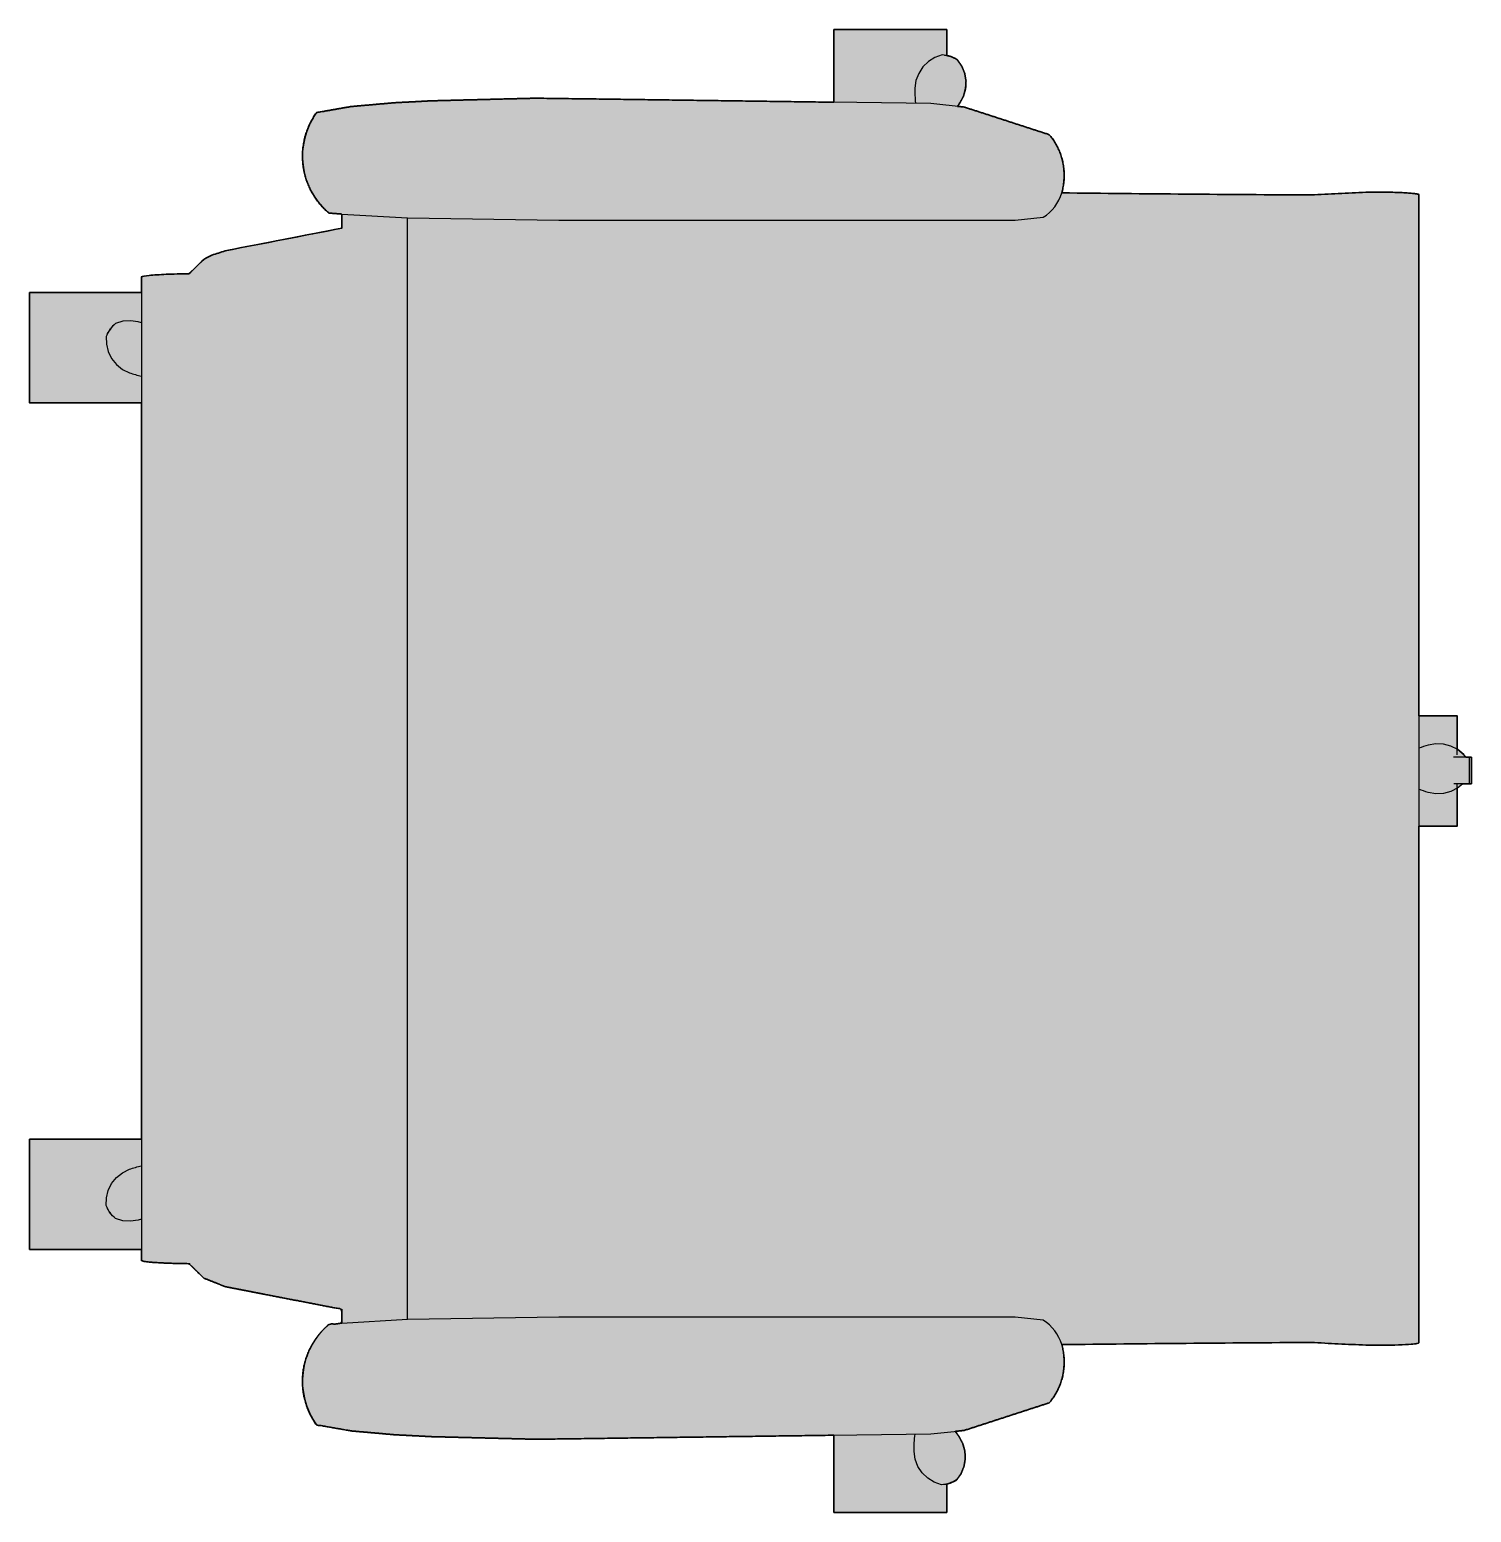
# Model space of a CAD drawing. Header units: millimetres. Extents: x 0 to 2114, y 0 to 2318.
# Drawn here: x 1311 to 1960, y 210 to 878 of the extents above; entities that cross this region are included whole.
import ezdxf

# ---------------------------------------------------------------- set-up
doc = ezdxf.new("R2010")
doc.units = ezdxf.units.MM
doc.layers.add('Blocks', color=7, linetype='Continuous')
doc.layers.add('Blocks$Fill', color=7, linetype='Continuous', true_color=0xffffff)
doc.layers.add('Blocks$Inner', color=7, linetype='Continuous', lineweight=25, true_color=0x007f00)
doc.layers.add('Blocks$Outline', color=7, linetype='Continuous', lineweight=35, true_color=0xff3f3f)

# ---------------------------------------------------------------- blocks, each defined once
blk = doc.blocks.new('Eames Soft Pad Office Chair Top')
at = {"layer": 'Blocks$Fill'}
blk.add_hatch(color=256, dxfattribs=at).paths.add_polyline_path([(693.28, -374.02), (693.28, -606.53), (693.28, -606.53), (693.28, -606.53), (693.28, -606.54), (693.28, -606.54), (693.28, -606.54), (693.28, -606.54), (693.28, -606.54), (693.28, -606.54), (693.28, -606.54), (693.28, -606.55), (693.28, -606.55), (693.28, -606.55), (693.28, -606.55), (693.28, -606.55), (693.28, -606.55), (693.28, -606.55), (693.28, -606.56), (693.27, -606.56), (693.27, -606.56), (693.27, -606.57), (693.27, -606.57), (693.27, -606.57), (693.27, -606.58), (693.27, -606.58), (693.26, -606.58), (693.26, -606.58), (693.26, -606.59), (693.26, -606.59), (693.26, -606.59), (693.25, -606.6), (693.25, -606.6), (693.25, -606.6), (693.25, -606.6), (693.24, -606.61), (693.24, -606.61), (693.24, -606.61), (693.23, -606.62), (693.22, -606.62), (693.22, -606.63), (693.21, -606.64), (693.2, -606.64), (693.19, -606.65), (693.18, -606.65), (693.17, -606.66), (693.16, -606.66), (693.15, -606.67), (693.13, -606.68), (693.11, -606.69), (693.08, -606.7), (693.05, -606.72), (693.02, -606.73), (692.99, -606.74), (692.93, -606.76), (692.85, -606.78), (692.77, -606.81), (692.68, -606.83), (692.59, -606.85), (692.38, -606.9), (692.14, -606.94), (691.88, -606.98), (691.28, -607.07), (690.57, -607.15), (689.77, -607.22), (687.21, -607.41), (684.11, -607.55), (676.9, -607.69), (669.4, -607.63), (644.76, -606.43), (588.43, -606.82), (532.51, -607.4), (532.73, -608.21), (532.93, -609.03), (533.11, -609.87), (533.26, -610.71), (533.38, -611.56), (533.48, -612.42), (533.56, -613.29), (533.6, -614.16), (533.62, -615.03), (533.62, -615.91), (533.58, -616.8), (533.52, -617.68), (533.43, -618.56), (533.31, -619.44), (533.17, -620.32), (533, -621.19), (532.8, -622.05), (532.57, -622.91), (532.32, -623.76), (532.04, -624.61), (531.73, -625.44), (531.4, -626.25), (531.05, -627.06), (530.67, -627.85), (530.27, -628.63), (529.85, -629.39), (529.41, -630.13), (528.94, -630.86), (528.46, -631.56), (527.96, -632.25), (527.44, -632.92), (526.91, -633.57), (488.63, -646.01), (484.53, -646.44), (485.45, -647.66), (486.34, -648.9), (487.97, -651.98), (488.9, -655.33), (489.08, -658.8), (488.49, -662.22), (487.18, -665.44), (485.2, -668.3), (484.97, -668.44), (484.75, -668.58), (484.52, -668.71), (484.29, -668.83), (483.57, -669.2), (483.24, -669.35), (482.94, -669.48), (482.65, -669.59), (482.38, -669.7), (482.13, -669.78), (481.66, -669.94), (481.25, -670.05), (480.9, -670.14), (480.72, -670.18), (480.72, -682.89), (429.92, -682.89), (429.92, -648.18), (295.81, -650), (248.57, -648.81), (232.16, -647.95), (212.6, -646.23), (197.12, -643.5), (196.71, -642.92), (196.31, -642.33), (195.91, -641.72), (195.53, -641.09), (195.16, -640.46), (194.79, -639.81), (194.45, -639.14), (194.11, -638.47), (193.79, -637.78), (193.48, -637.09), (193.18, -636.38), (192.9, -635.66), (192.64, -634.93), (192.39, -634.19), (192.15, -633.44), (191.94, -632.68), (191.74, -631.91), (191.56, -631.14), (191.39, -630.35), (191.25, -629.56), (191.12, -628.77), (191.01, -627.97), (190.92, -627.16), (190.85, -626.35), (190.8, -625.54), (190.77, -624.72), (190.76, -623.9), (190.77, -623.09), (190.8, -622.27), (190.85, -621.45), (190.92, -620.63), (191.01, -619.81), (191.12, -619), (191.25, -618.19), (191.4, -617.38), (191.57, -616.58), (191.76, -615.78), (191.97, -614.99), (192.19, -614.21), (192.44, -613.43), (192.7, -612.66), (192.98, -611.9), (193.28, -611.15), (193.6, -610.41), (193.93, -609.68), (194.28, -608.96), (194.64, -608.25), (195.02, -607.55), (195.42, -606.87), (195.82, -606.2), (196.24, -605.54), (196.68, -604.89), (197.12, -604.26), (197.58, -603.65), (198.05, -603.05), (198.53, -602.46), (199.02, -601.89), (199.52, -601.33), (200.03, -600.78), (200.54, -600.26), (201.07, -599.75), (201.59, -599.25), (202.13, -598.77), (202.67, -598.3), (208.43, -597.83), (208.43, -591.48), (155.94, -581.3), (146.35, -577.45), (139.67, -570.95), (129.46, -570.72), (125.21, -570.5), (123.4, -570.36), (121.83, -570.22), (120.52, -570.06), (119.96, -569.98), (119.48, -569.9), (119.27, -569.86), (119.07, -569.81), (118.9, -569.77), (118.74, -569.73), (118.67, -569.71), (118.6, -569.68), (118.54, -569.66), (118.48, -569.64), (118.43, -569.62), (118.4, -569.61), (118.38, -569.6), (118.35, -569.59), (118.33, -569.57), (118.31, -569.56), (118.29, -569.55), (118.29, -564.52), (67.97, -564.52), (67.97, -514.93), (118.29, -514.93), (118.29, -183.52), (67.97, -183.52), (67.97, -133.93), (118.29, -133.93), (118.29, -126.84), (118.31, -126.83), (118.33, -126.82), (118.35, -126.81), (118.38, -126.8), (118.4, -126.79), (118.43, -126.78), (118.48, -126.76), (118.54, -126.73), (118.6, -126.71), (118.67, -126.69), (118.74, -126.67), (118.9, -126.63), (119.08, -126.58), (119.27, -126.54), (119.49, -126.5), (119.97, -126.42), (120.52, -126.33), (121.83, -126.18), (123.4, -126.03), (125.21, -125.9), (129.46, -125.68), (139.67, -125.44), (146.35, -118.95), (149.9, -117.06), (155.94, -115.1), (208.43, -104.91), (208.43, -98.56), (202.67, -98.09), (202.13, -97.63), (201.59, -97.15), (201.07, -96.65), (200.54, -96.14), (200.03, -95.61), (199.52, -95.07), (199.02, -94.51), (198.53, -93.94), (198.05, -93.35), (197.58, -92.75), (197.12, -92.13), (196.68, -91.5), (196.24, -90.86), (195.82, -90.2), (195.42, -89.53), (195.02, -88.84), (194.64, -88.15), (194.28, -87.44), (193.93, -86.72), (193.6, -85.99), (193.28, -85.25), (192.98, -84.5), (192.7, -83.74), (192.44, -82.97), (192.19, -82.19), (191.97, -81.41), (191.76, -80.62), (191.57, -79.82), (191.4, -79.02), (191.25, -78.21), (191.12, -77.4), (191.01, -76.58), (190.92, -75.77), (190.85, -74.95), (190.8, -74.13), (190.77, -73.31), (190.76, -72.49), (190.77, -71.67), (190.8, -70.86), (190.85, -70.05), (190.92, -69.24), (191.01, -68.43), (191.12, -67.63), (191.25, -66.83), (191.39, -66.04), (191.56, -65.26), (191.74, -64.49), (191.94, -63.72), (192.15, -62.96), (192.39, -62.21), (192.64, -61.47), (192.9, -60.74), (193.18, -60.02), (193.48, -59.31), (193.79, -58.61), (194.11, -57.93), (194.45, -57.25), (194.79, -56.59), (195.16, -55.94), (195.53, -55.31), (195.91, -54.68), (196.31, -54.07), (196.71, -53.48), (197.12, -52.89), (212.6, -50.16), (232.16, -48.45), (248.57, -47.59), (295.81, -46.4), (429.92, -48.22), (429.92, -15.56), (480.72, -15.56), (480.72, -27.17), (481.25, -27.29), (481.55, -27.36), (481.82, -27.44), (482.08, -27.51), (482.55, -27.67), (482.95, -27.81), (483.28, -27.95), (483.84, -28.19), (484.24, -28.39), (484.62, -28.59), (484.85, -28.71), (485.08, -28.84), (485.31, -28.98), (485.53, -29.12), (487.51, -31.98), (488.83, -35.2), (489.42, -38.62), (489.23, -42.09), (488.3, -45.45), (486.67, -48.52), (486.12, -49.3), (485.56, -50.07), (488.63, -50.39), (526.91, -62.83), (527.44, -63.48), (527.96, -64.14), (528.46, -64.83), (528.94, -65.54), (529.41, -66.27), (529.85, -67.01), (530.27, -67.77), (530.67, -68.55), (531.05, -69.34), (531.4, -70.14), (531.73, -70.96), (532.04, -71.79), (532.32, -72.63), (532.57, -73.48), (532.8, -74.34), (533, -75.21), (533.17, -76.08), (533.31, -76.96), (533.43, -77.84), (533.52, -78.72), (533.58, -79.6), (533.62, -80.48), (533.62, -81.36), (533.6, -82.24), (533.56, -83.11), (533.48, -83.98), (533.38, -84.84), (533.26, -85.69), (533.11, -86.53), (532.93, -87.36), (532.73, -88.19), (532.51, -89), (644.76, -89.96), (656.98, -89.36), (669.4, -88.77), (675, -88.7), (680.62, -88.75), (684.11, -88.85), (687.21, -88.99), (689.77, -89.17), (690.82, -89.28), (691.69, -89.39), (692.06, -89.44), (692.38, -89.5), (692.52, -89.53), (692.65, -89.56), (692.77, -89.59), (692.88, -89.62), (692.93, -89.64), (692.97, -89.65), (693.01, -89.67), (693.05, -89.68), (693.09, -89.7), (693.11, -89.7), (693.12, -89.71), (693.14, -89.72), (693.15, -89.73), (693.17, -89.73), (693.18, -89.74), (693.19, -89.75), (693.2, -89.76), (693.21, -89.76), (693.21, -89.76), (693.22, -89.77), (693.22, -89.77), (693.23, -89.78), (693.23, -89.78), (693.24, -89.78), (693.24, -89.79), (693.24, -89.79), (693.25, -89.8), (693.25, -89.8), (693.25, -89.8), (693.26, -89.81), (693.26, -89.81), (693.26, -89.81), (693.26, -89.82), (693.27, -89.82), (693.27, -89.82), (693.27, -89.82), (693.27, -89.82), (693.27, -89.83), (693.27, -89.83), (693.27, -89.83), (693.27, -89.83), (693.27, -89.83), (693.27, -89.84), (693.28, -89.84), (693.28, -89.84), (693.28, -89.84), (693.28, -89.84), (693.28, -89.85), (693.28, -89.85), (693.28, -89.85), (693.28, -89.85), (693.28, -89.85), (693.28, -89.86), (693.28, -89.86), (693.28, -89.86), (693.28, -89.86), (693.28, -89.86), (693.28, -89.87), (693.28, -324.43), (710.5, -324.43), (710.5, -339.48), (710.74, -339.61), (713.4, -341.85), (714.44, -343.06), (716.85, -343.06), (716.85, -354.97), (716.05, -354.97), (712.98, -354.97), (710.74, -356.79), (710.5, -356.92), (710.5, -374.02)], flags=0)
at = {"layer": 'Blocks$Inner'}
for p, q in [((693.28, -89.87), (693.28, -606.53)), ((237.99, -596.12), (237.99, -100.28)), ((118.29, -126.84), (118.29, -569.55)), ((716.05, -354.97), (709.04, -354.97))]:
    blk.add_line(p, q, dxfattribs=at)
for points in [[(480.72, -27.18), (480.72, -15.56), (429.92, -15.56), (429.92, -48.22)], [(478.73, -26.91), (475.45, -28.06), (472.49, -29.89), (470, -32.31), (468.11, -35.23), (466.89, -38.49), (466.4, -41.93)], [(479.78, -27.01), (480.19, -27.08), (480.57, -27.14), (480.92, -27.21), (481.25, -27.29), (481.55, -27.36), (481.82, -27.44), (482.08, -27.51), (482.55, -27.67), (482.95, -27.81), (483.28, -27.95), (483.84, -28.19), (484.24, -28.39), (484.62, -28.59)], [(486.67, -48.52), (488.3, -45.45), (489.23, -42.09), (489.42, -38.62), (488.83, -35.2), (487.51, -31.98), (485.53, -29.12)], [(526.91, -62.83), (488.63, -50.39), (473.59, -48.81), (295.81, -46.4), (248.57, -47.59), (232.16, -48.45), (212.6, -50.16), (197.12, -52.89)], [(208.43, -98.56), (208.43, -104.91), (155.94, -115.1), (149.9, -117.06), (146.35, -118.95), (139.67, -125.44)], [(202.67, -98.09), (208.43, -98.56), (237.99, -100.28), (306.17, -101.33), (511.51, -101.33), (524.14, -100.01)], [(118.29, -133.93), (67.97, -133.93), (67.97, -183.52), (118.29, -183.52)], [(118.33, -147.51), (116.87, -147.05), (113.43, -146.55), (109.96, -146.81), (106.63, -147.81)], [(102.85, -152.63), (103.03, -152.26), (103.21, -151.92), (103.39, -151.61), (103.56, -151.32), (103.72, -151.06), (103.88, -150.82), (104.03, -150.6), (104.33, -150.19), (104.59, -149.86), (104.82, -149.59), (105.22, -149.14), (105.54, -148.81), (105.84, -148.51)], [(102.42, -153.6), (102.5, -157.07), (103.33, -160.45), (104.87, -163.57), (107.05, -166.27), (109.78, -168.44), (112.9, -169.96)], [(710.5, -341.87), (710.5, -324.43), (693.28, -324.43)], [(714.44, -343.06), (713.4, -341.85), (710.74, -339.61), (707.66, -337.99), (704.31, -337.09), (700.83, -336.94), (697.4, -337.54)], [(716.05, -343.06), (716.85, -343.06), (716.85, -354.97), (716.05, -354.97), (716.05, -343.06), (708.87, -343.06)], [(693.28, -374.02), (710.5, -374.02), (710.5, -354.97)], [(712.98, -354.97), (710.74, -356.79), (707.66, -358.41), (704.31, -359.3), (700.83, -359.46), (697.4, -358.85)], [(118.29, -514.93), (67.97, -514.93), (67.97, -564.52), (118.29, -564.52)], [(102.42, -544.85), (102.5, -541.37), (103.33, -537.99), (104.87, -534.88), (107.05, -532.18), (109.78, -530.01), (112.9, -528.48)], [(105.84, -549.93), (105.54, -549.64), (105.27, -549.36), (105.03, -549.1), (104.81, -548.85), (104.61, -548.61), (104.43, -548.39), (104.27, -548.18), (103.98, -547.77), (103.74, -547.42), (103.55, -547.12), (103.25, -546.59), (103.04, -546.19), (102.85, -545.81)], [(118.33, -550.93), (116.87, -551.39), (113.43, -551.89), (109.96, -551.64), (106.63, -550.64)], [(139.67, -570.95), (146.35, -577.45), (155.94, -581.3), (208.43, -591.48), (208.43, -597.83)], [(524.14, -596.39), (511.51, -595.06), (306.17, -595.06), (237.99, -596.12), (208.43, -597.83), (202.67, -598.3)], [(197.12, -643.5), (212.6, -646.23), (232.16, -647.95), (248.57, -648.81), (295.81, -650), (473.59, -647.59), (488.63, -646.01), (526.91, -633.57)], [(429.92, -648.18), (429.92, -682.89), (480.72, -682.89), (480.72, -670.17)], [(486.34, -648.9), (487.97, -651.98), (488.9, -655.33), (489.08, -658.8), (488.49, -662.22), (487.18, -665.44), (485.2, -668.3)], [(478.4, -670.51), (475.11, -669.37), (472.15, -667.53), (469.66, -665.11), (467.77, -662.19), (466.56, -658.93), (466.07, -655.49)], [(484.29, -668.83), (483.92, -669.03), (483.57, -669.2), (483.24, -669.35), (482.94, -669.48), (482.65, -669.59), (482.38, -669.7), (482.13, -669.78), (481.66, -669.94), (481.25, -670.05), (480.9, -670.14), (480.31, -670.27), (479.86, -670.34), (479.44, -670.41)]]:
    blk.add_lwpolyline(points, dxfattribs=at)
for centre, radius, start, end in [((477.78, -41.41), 14.53, 57.75185, 86.24815), ((513.2, -43.26), 46.82, 178.3802, 186.48331), ((224.19, -72.51), 33.43, 144.06502, 229.93498), ((448.03, -22.08), 46.82, 323.21656, 325.6198), ((505.28, -81.14), 28.34, 343.91086, 40.25696), ((513.53, -83.25), 19.83, 302.32181, 343.15335), ((115.92, -158.98), 14.53, 129.75185, 158.24815), ((128.62, -125.86), 46.82, 250.3802, 257.23364), ((710.61, -382.46), 46.82, 106.3802, 111.77005), ((224.19, -623.89), 33.43, 130.06502, 215.93498), ((513.53, -613.15), 19.83, 16.84665, 57.67819), ((505.28, -615.26), 28.34, 319.74304, 16.08914)]:
    blk.add_arc(centre, radius, start, end, dxfattribs=at)
at = {"layer": 'Blocks$Inner', "extrusion": (0, 0, -1)}
for centre, radius, start, end in [((-710.61, -313.94), 46.82, 286.3802, 291.77005), ((-128.62, -572.58), 46.82, 70.3802, 77.23364), ((-115.92, -539.46), 14.53, 309.75185, 338.24815), ((-447.7, -675.34), 46.82, 141.78801, 145.6198), ((-512.87, -654.16), 46.82, 358.3802, 7.97248), ((-477.44, -656.01), 14.53, 237.75185, 266.24815)]:
    blk.add_arc(centre, radius, start, end, dxfattribs=at)
at = {"layer": 'Blocks$Inner'}
for points in [[(532.51, -89), (551.08, -89.22), (588.36, -89.61), (625.92, -89.87), (644.76, -89.96)], [(644.76, -89.96), (648.8, -89.76), (656.95, -89.35), (665.23, -88.96), (669.4, -88.77)], [(139.67, -125.44), (136.04, -125.47), (129.02, -125.63), (121.12, -126.15), (118.69, -126.61), (118.29, -126.84)], [(644.76, -606.43), (625.92, -606.53), (588.36, -606.78), (551.08, -607.17), (532.51, -607.4)], [(669.4, -607.63), (665.23, -607.44), (656.95, -607.04), (648.8, -606.64), (644.76, -606.43)]]:
    blk.add_open_spline(points, degree=3, dxfattribs=at)
for points, knots in [([(669.4, -88.77), (673.01, -88.68), (679.65, -88.68), (686.44, -88.92), (689.45, -89.14), (690.85, -89.28), (691.72, -89.39), (692.41, -89.5), (693.08, -89.66), (693.28, -89.78), (693.28, -89.87)], [1493.848407, 1493.848407, 1493.848407, 1493.848407, 1494.181741, 1494.403963, 1494.515074, 1494.570629, 1494.626185, 1494.681741, 1494.737296, 1494.848407, 1494.848407, 1494.848407, 1494.848407]), ([(118.29, -569.55), (118.39, -569.61), (118.69, -569.73), (119.43, -569.9), (120.47, -570.06), (121.78, -570.22), (123.36, -570.36), (125.78, -570.54), (130.78, -570.8), (136.04, -570.93), (139.67, -570.95)], [1685.086876, 1685.086876, 1685.086876, 1685.086876, 1685.170209, 1685.253542, 1685.336876, 1685.420209, 1685.503542, 1685.586876, 1685.753542, 1686.086876, 1686.086876, 1686.086876, 1686.086876]), ([(693.28, -606.53), (693.28, -606.66), (692.67, -606.9), (689.72, -607.27), (682.43, -607.69), (674.21, -607.74), (669.4, -607.63)], [2011.515057, 2011.515057, 2011.515057, 2011.515057, 2011.681723, 2011.84839, 2012.070612, 2012.515057, 2012.515057, 2012.515057, 2012.515057])]:
    blk.add_open_spline(points, degree=3, knots=knots, dxfattribs=at)
at = {"layer": 'Blocks$Outline'}
for points in [[(429.92, -48.22), (429.92, -15.56), (480.72, -15.56), (480.72, -27.17)], [(480.72, -27.17), (480.92, -27.21), (481.25, -27.29), (481.55, -27.36), (481.82, -27.44), (482.08, -27.51), (482.55, -27.67), (482.95, -27.81), (483.28, -27.95), (483.84, -28.19), (484.24, -28.39), (484.62, -28.59)], [(118.29, -183.52), (67.97, -183.52), (67.97, -133.93), (118.29, -133.93)], [(693.28, -324.43), (710.5, -324.43), (710.5, -339.48)], [(714.44, -343.06), (716.05, -343.06), (716.85, -343.06), (716.85, -354.97), (716.05, -354.97), (712.98, -354.97)], [(710.5, -356.92), (710.5, -374.02), (693.28, -374.02)], [(118.29, -564.52), (67.97, -564.52), (67.97, -514.93), (118.29, -514.93)], [(480.72, -670.18), (480.72, -682.89), (429.92, -682.89), (429.92, -648.18)], [(484.29, -668.83), (483.92, -669.03), (483.57, -669.2), (483.24, -669.35), (482.94, -669.48), (482.65, -669.59), (482.38, -669.7), (482.13, -669.78), (481.66, -669.94), (481.25, -670.05), (480.9, -670.14), (480.72, -670.18)]]:
    blk.add_lwpolyline(points, dxfattribs=at)
for points, weights in [([(484.62, -28.59), (485.09, -28.84), (485.53, -29.12)], [0.99230019247, 0.995488400344, 1]), ([(484.53, -646.44), (485.47, -647.64), (486.34, -648.9)], [0.999974277931, 0.999454151528, 1])]:
    blk.add_rational_spline(points, weights, degree=2, dxfattribs=at)
for points, weights, degree, knots in [([(485.53, -29.12), (486.52, -30.55), (487.51, -31.98), (488.17, -33.59), (488.83, -35.2), (489.12, -36.91), (489.42, -38.62), (489.32, -40.36), (489.23, -42.09), (488.77, -43.77), (488.3, -45.45), (487.49, -46.98), (486.67, -48.52), (486.13, -49.3), (485.56, -50.07)], [1, 1, 1, 1, 1, 1, 1, 1, 1, 1, 1, 1, 1, 0.999786810705, 0.999986971042], 2, [0, 0, 0, 1, 1, 2, 2, 3, 3, 4, 4, 5, 5, 6, 6, 7.903755, 7.903755, 7.903755]), ([(208.43, -98.56), (206.51, -98.41), (204.59, -98.25), (202.67, -98.09), (188.53, -86.2), (186.28, -67.86), (197.12, -52.89), (202.28, -51.98), (207.44, -51.07), (212.6, -50.16), (219.12, -49.59), (225.64, -49.02), (232.16, -48.45), (237.63, -48.17), (243.1, -47.88), (248.57, -47.59), (264.32, -47.19), (280.06, -46.8), (295.81, -46.4), (340.51, -47), (385.22, -47.61), (429.92, -48.22)], [1, 1, 1, 1, 0.821418150066, 0.821418150066, 1, 1, 1, 1, 1, 1, 1, 1, 1, 1, 1, 1, 1, 1, 1, 1], 3, [-415.954074, -415.954074, -415.954074, -415.954074, -410.18137, -410.18137, -410.18137, -360.080205, -360.080205, -360.080205, -344.365927, -344.365927, -344.365927, -324.726966, -324.726966, -324.726966, -308.29329, -308.29329, -308.29329, -261.045537, -261.045537, -261.045537, -126.920002, -126.920002, -126.920002, -126.920002]), ([(485.56, -50.07), (486.59, -50.17), (487.61, -50.28), (488.63, -50.39), (501.39, -54.54), (514.15, -58.68), (526.91, -62.83), (533.17, -70.22), (535.2, -79.69), (532.51, -89)], [1, 1, 1, 1, 1, 1, 1, 0.921017080684, 0.921017080684, 1], 3, [-71.206335, -71.206335, -71.206335, -71.206335, -68.117878, -68.117878, -68.117878, -27.871588, -27.871588, -27.871588, 0, 0, 0, 0]), ([(429.92, -648.18), (385.22, -648.79), (340.51, -649.39), (295.81, -650), (280.06, -649.6), (264.32, -649.2), (248.57, -648.81), (243.1, -648.52), (237.63, -648.23), (232.16, -647.95), (225.64, -647.37), (219.12, -646.8), (212.6, -646.23), (207.44, -645.32), (202.28, -644.41), (197.12, -643.5), (186.28, -628.54), (188.53, -610.2), (202.67, -598.3), (204.59, -598.15), (206.51, -597.99), (208.43, -597.83), (208.43, -595.72), (208.43, -593.6), (208.43, -591.48), (190.93, -588.09), (173.43, -584.69), (155.94, -581.3), (152.74, -580.01), (149.54, -578.73), (146.35, -577.45), (144.12, -575.28), (141.9, -573.12), (139.67, -570.95), (136.04, -570.93), (130.78, -570.8), (125.78, -570.54), (123.36, -570.36), (121.78, -570.22), (120.47, -570.06), (119.43, -569.9), (118.69, -569.73), (118.39, -569.61), (118.29, -569.55), (118.29, -567.87), (118.29, -566.2), (118.29, -564.52)], [1, 1, 1, 1, 1, 1, 1, 1, 1, 1, 1, 1, 1, 1, 1, 1, 0.821418150066, 0.821418150066, 1, 1, 1, 1, 1, 1, 1, 1, 1, 1, 1, 1, 1, 1, 1, 1, 1, 1, 1, 1, 1, 1, 1, 1, 1, 1, 1, 1, 1], 3, [-892.70648, -892.70648, -892.70648, -892.70648, -758.580946, -758.580946, -758.580946, -711.333193, -711.333193, -711.333193, -694.899517, -694.899517, -694.899517, -675.260556, -675.260556, -675.260556, -659.546278, -659.546278, -659.546278, -609.445113, -609.445113, -609.445113, -603.672409, -603.672409, -603.672409, -597.322409, -597.322409, -597.322409, -543.854685, -543.854685, -543.854685, -533.518014, -533.518014, -533.518014, -524.208598, -524.208598, -524.208598, -523.875265, -523.708598, -523.625265, -523.541931, -523.458598, -523.375265, -523.291931, -523.208598, -523.208598, -523.208598, -518.177093, -518.177093, -518.177093, -518.177093]), ([(532.51, -607.4), (535.2, -616.71), (533.17, -626.18), (526.91, -633.57), (514.15, -637.72), (501.39, -641.86), (488.63, -646.01), (487.27, -646.15), (485.9, -646.29), (484.53, -646.44)], [1, 0.921017080684, 0.921017080684, 1, 1, 1, 1, 1, 1, 1], 3, [-1019.626483, -1019.626483, -1019.626483, -1019.626483, -991.754894, -991.754894, -991.754894, -951.508605, -951.508605, -951.508605, -947.380584, -947.380584, -947.380584, -947.380584]), ([(486.34, -648.9), (487.15, -650.44), (487.97, -651.98), (488.43, -653.65), (488.9, -655.33), (488.99, -657.06), (489.08, -658.8), (488.79, -660.51), (488.49, -662.22), (487.84, -663.83), (487.18, -665.44), (486.19, -666.87), (485.2, -668.3), (484.75, -668.59), (484.29, -668.83)], [1, 1, 1, 1, 1, 1, 1, 1, 1, 1, 1, 1, 1, 0.995488400344, 0.99230019247], 2, [-13.227053, -13.227053, -13.227053, -12.227053, -12.227053, -11.227053, -11.227053, -10.227053, -10.227053, -9.227053, -9.227053, -8.227053, -8.227053, -7.227053, -7.227053, -6.167094, -6.167094, -6.167094])]:
    blk.add_rational_spline(points, weights, degree=degree, knots=knots, dxfattribs=at)
for points, degree, knots in [([(532.51, -89), (551.08, -89.22), (588.36, -89.61), (625.92, -89.87), (644.76, -89.96), (648.8, -89.76), (656.95, -89.35), (665.23, -88.96), (669.4, -88.77), (673.01, -88.68), (679.65, -88.68), (686.44, -88.92), (689.45, -89.14), (690.85, -89.28), (691.72, -89.39), (692.41, -89.5), (693.08, -89.66), (693.28, -89.78), (693.28, -89.87), (693.28, -168.05), (693.28, -246.24), (693.28, -324.43)], 3, [745.924204, 745.924204, 745.924204, 745.924204, 746.424204, 746.924204, 746.924204, 746.924204, 747.424204, 747.924204, 747.924204, 747.924204, 748.257537, 748.479759, 748.59087, 748.646426, 748.701981, 748.757537, 748.813092, 748.924204, 748.924204, 748.924204, 983.485077, 983.485077, 983.485077, 983.485077]), ([(118.29, -133.93), (118.29, -131.57), (118.29, -129.21), (118.29, -126.84), (118.69, -126.61), (121.12, -126.15), (129.02, -125.63), (136.04, -125.47), (139.67, -125.44), (141.9, -123.28), (144.12, -121.12), (146.35, -118.95), (147.53, -118.32), (148.71, -117.69), (149.9, -117.06), (151.91, -116.41), (153.93, -115.75), (155.94, -115.1), (173.43, -111.7), (190.93, -108.31), (208.43, -104.91), (208.43, -102.8), (208.43, -100.68), (208.43, -98.56)], 3, [-87.582498, -87.582498, -87.582498, -87.582498, -80.5013, -80.5013, -80.5013, -80.167967, -79.834633, -79.5013, -79.5013, -79.5013, -70.191884, -70.191884, -70.191884, -66.167724, -66.167724, -66.167724, -59.817724, -59.817724, -59.817724, -6.35, -6.35, -6.35, 0, 0, 0, 0]), ([(710.5, -339.48), (710.62, -339.54), (710.74, -339.61), (712.07, -340.73), (713.4, -341.85), (713.92, -342.46), (714.44, -343.06)], 2, [3.921964, 3.921964, 3.921964, 4, 4, 5, 5, 6.049993, 6.049993, 6.049993]), ([(712.98, -354.97), (711.86, -355.88), (710.74, -356.79), (710.62, -356.85), (710.5, -356.92)], 2, [-0.024496, -0.024496, -0.024496, 1, 1, 1.078036, 1.078036, 1.078036]), ([(693.28, -374.02), (693.28, -451.52), (693.28, -529.03), (693.28, -606.53), (693.28, -606.66), (692.67, -606.9), (689.72, -607.27), (682.43, -607.69), (674.21, -607.74), (669.4, -607.63), (665.23, -607.44), (656.95, -607.04), (648.8, -606.64), (644.76, -606.43), (625.92, -606.53), (588.36, -606.78), (551.08, -607.17), (532.51, -607.4)], 3, [1033.079673, 1033.079673, 1033.079673, 1033.079673, 1265.590853, 1265.590853, 1265.590853, 1265.75752, 1265.924186, 1266.146409, 1266.590853, 1266.590853, 1266.590853, 1267.090853, 1267.590853, 1267.590853, 1267.590853, 1268.090853, 1268.590853, 1268.590853, 1268.590853, 1268.590853])]:
    blk.add_open_spline(points, degree=degree, knots=knots, dxfattribs=at)
blk.add_open_spline([(118.29, -514.93), (118.29, -404.46), (118.29, -293.99), (118.29, -183.52)], degree=3, dxfattribs=at)

msp = doc.modelspace()

# ---------------------------------------------------------------- block references
at = {"layer": 'Blocks'}
msp.add_blockref('Eames Soft Pad Office Chair Top', (1243.19, 893.25), dxfattribs=at)

doc.saveas('drawing.dxf')
